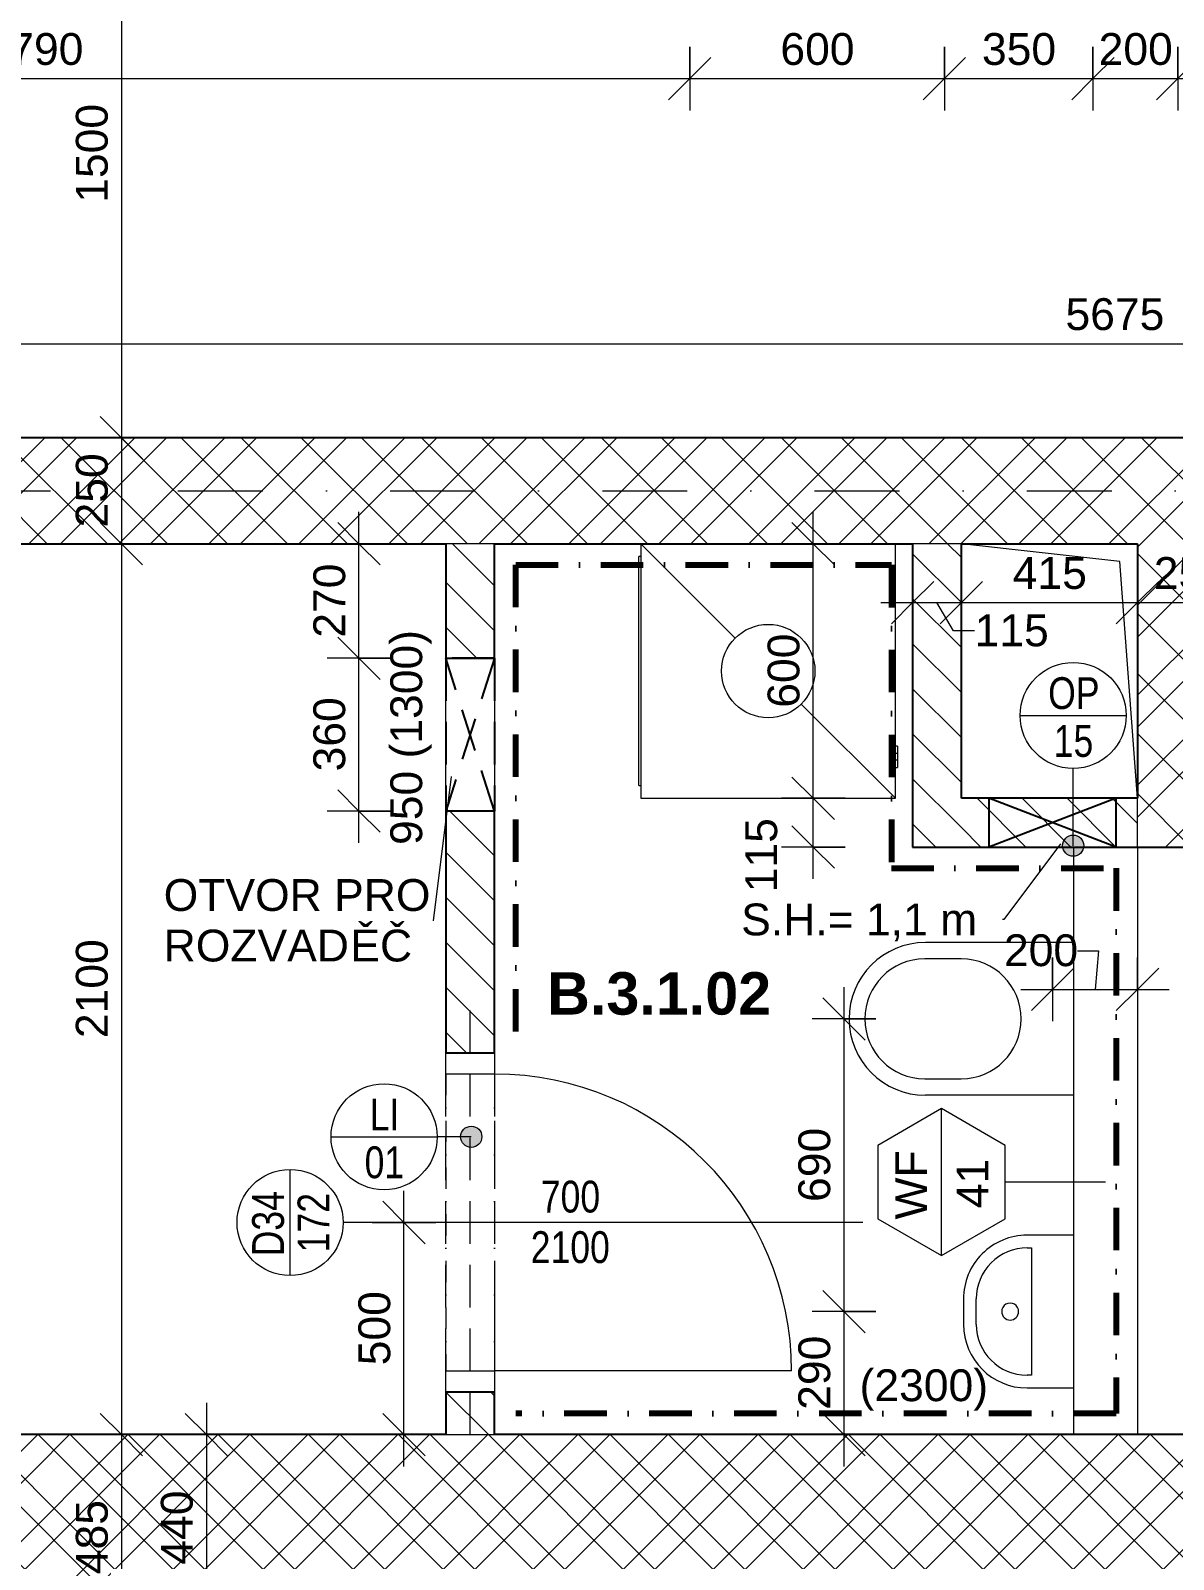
# Model space of a CAD drawing. Header units: millimetres. Extents: x -8380 to 43341, y -2985 to 58543.
# Drawn here: x 4437 to 7130, y 48284 to 51887 of the extents above; entities that cross this region are included whole.
import ezdxf

# ---------------------------------------------------------------- set-up
doc = ezdxf.new("R2010")
doc.units = ezdxf.units.MM
for name, pattern in [('HA_Dash_3mm-S1mm', [150, 100, -50]), ('HA_DashDot_10mm-S3mm', [500, 200, -150, 0, -150]), ('HA_DashDot_2_2mm-S0_6mm', [110, 50, -30, 0, -30]), ('HA_DashDot_4mm-S1mm', [200, 100, -50, 0, -50])]:
    doc.linetypes.add(name, pattern=pattern)
for name, color, linetype, lineweight in [('A-____-____-DIMS', 9, 'Continuous', 5), ('A-____-____-DIMS-50', 9, 'Continuous', 5), ('A-____-____-IDEN', 9, 'Continuous', 9), ('A-AREA-____-IDEN', 9, 'Continuous', 9), ('A-DETL-____-OTLN', 9, 'Continuous', 25), ('A-DETL-GENF-OTLN', 9, 'Continuous', 9), ('A-DOOR-____-IDEN', 9, 'Continuous', 9), ('A-DOOR-____-MCUT', 9, 'HA_DashDot_2_2mm-S0_6mm', 9), ('A-DOOR-____-OTLN', 9, 'Continuous', 9), ('A-DOOR-FRAM-MCUT', 9, 'Continuous', 9), ('A-GENM-____-HDLN', 9, 'HA_Dash_3mm-S1mm', 9), ('A-GENM-____-IDEN', 9, 'Continuous', 9), ('A-GENM-____-MCUT', 9, 'HA_Dash_3mm-S1mm', 25), ('A-GENM-____-OTLN', 9, 'Continuous', 9), ('A-WALL-____-IDEN', 9, 'Continuous', 9), ('A-WALL-____-MCUT', 9, 'Continuous', 25), ('A-WALL-____-PATT', 9, 'Continuous', 25), ('E-ELEC-FIXT-OTLN', 9, 'Continuous', 9), ('G-____-____-TEXT', 9, 'Continuous', 5), ('I-WALL-____-MCUT', 9, 'Continuous', 25), ('I-WALL-____-OTLN', 9, 'Continuous', 9), ('P-SANR-FIXT-OTLN', 9, 'Continuous', 9), ('S-GRID-____-OTLN', 9, 'Continuous', 5)]:
    doc.layers.add(name, color=color, linetype=linetype, lineweight=lineweight)
doc.styles.add('Arial_1', font='arial.ttf', dxfattribs={"height": 75})
doc.styles.add('Arial_2', font='arial.ttf', dxfattribs={"width": 0.8, "height": 75})
doc.styles.add('Arial_B', font='arialbd.ttf', dxfattribs={"height": 100})
doc.dimstyles.new('Inner_Dimensions', dxfattribs={"dimscale": 304.8, "dimtxt": 76.519455, "dimasz": 0.328084, "dimexe": 0.246063, "dimexo": 0.0625, "dimgap": 0.032808, "dimtad": 1, "dimdec": 0, "dimzin": 0, "dimdsep": 46, "dimtxsty": 'Arial_1', "dimblk1": 'OBLIQUE', "dimblk2": 'OBLIQUE', "dimsah": 1, "dimcen": 0.09, "dimdle": 0.246063, "dimazin": 0, "dimtfac": 1, "dimtdec": 4, "dimtix": 1, "dimtmove": 2, "dimatfit": 3, "dimfxl": 0.246063, "dimfxlon": 1, "dimtvp": 1, "dimtolj": 1, "dimtzin": 0, "dimlwd": 9, "dimlwe": 9, "dimarcsym": 2})
doc.dimstyles.new('Inner_Dimensions_1', dxfattribs={"dimscale": 304.8, "dimtxt": 76.519455, "dimasz": 0.328084, "dimexe": 0.246063, "dimexo": 0.0625, "dimgap": 0.032808, "dimtad": 1, "dimdec": 0, "dimzin": 0, "dimdsep": 46, "dimtxsty": 'Arial_1', "dimblk1": 'OBLIQUE', "dimblk2": 'OBLIQUE', "dimsah": 1, "dimcen": 0.09, "dimdle": 0.246063, "dimazin": 0, "dimtfac": 1, "dimtdec": 4, "dimtix": 1, "dimtmove": 0, "dimatfit": 3, "dimfxl": 0.246063, "dimfxlon": 1, "dimtvp": 1, "dimtolj": 1, "dimtzin": 0, "dimlwd": 9, "dimlwe": 9, "dimarcsym": 2})
doc.dimstyles.new('Inner_Dimensions_2', dxfattribs={"dimscale": 304.8, "dimtxt": 76.519455, "dimasz": 0.328084, "dimexe": 0.246063, "dimexo": 0.0625, "dimgap": 0.032808, "dimtad": 1, "dimdec": 0, "dimzin": 0, "dimdsep": 46, "dimtxsty": 'Arial_1', "dimblk1": 'OBLIQUE', "dimblk2": 'OBLIQUE', "dimsah": 1, "dimcen": 0.09, "dimdle": 0.246063, "dimazin": 0, "dimtfac": 1, "dimtdec": 4, "dimtix": 1, "dimtmove": 1, "dimatfit": 3, "dimfxl": 0.246063, "dimfxlon": 1, "dimtvp": 1, "dimtolj": 1, "dimtzin": 0, "dimlwd": 9, "dimlwe": 9, "dimarcsym": 2})
pattern_1 = [(45, (0, 0), (-106.066, 106.066), []), (45, (75, 0), (-106.066, 106.066), []), (315, (0, 0), (70.71068, 70.71068), [])]
pattern_2 = [(135, (0, 0), (-53.03301, -53.03301), [])]

# ---------------------------------------------------------------- blocks, each defined once
blk = doc.blocks.new('HA_DR_Single_Swing_Solid - In_BJ_700x2100-2124340-DPS_3NP - B')
at = {"layer": 'A-DOOR-____-MCUT'}
for p, q in [((-350, 57.5), (350, 57.5)), ((-350, -57.5), (350, -57.5))]:
    blk.add_line(p, q, dxfattribs=at)
at = {"layer": 'A-DOOR-____-OTLN', "lineweight": 5}
blk.add_line((350, 757.5), (350, 57.5), dxfattribs=at)
blk.add_arc((350, 57.5), 700, 90, 180, dxfattribs=at)
at = {"layer": 'A-DOOR-FRAM-MCUT'}
for p, q in [((-400, 57.5), (-350, 57.5)), ((-350, 57.5), (-350, -57.5)), ((350, 57.5), (400, 57.5)), ((350, -57.5), (350, 57.5)), ((-350, -57.5), (-400, -57.5)), ((400, -57.5), (350, -57.5))]:
    blk.add_line(p, q, dxfattribs=at)
blk = doc.blocks.new('ABMV_Toilet_WallHung - Default-1991236-DPS_3NP - B')
at = {"layer": 'P-SANR-FIXT-OTLN'}
for p, q in [((-55, 75), (-55, 424.6)), ((-16.3, 426.2), (-16.3, 340.3)), ((266.3, 340.3), (266.3, 426.2)), ((305, 75), (305, 424.6))]:
    blk.add_line(p, q, dxfattribs=at)
for centre, radius, start, end in [((125, 424.6), 180, 0, 180), ((125, 426.2), 141.3, 360, 180), ((125, 340.3), 141.3, 180, 360)]:
    blk.add_arc(centre, radius, start, end, dxfattribs=at)
blk = doc.blocks.new('ABMV_WashBasin_Generic - 360x260-1648715-DPS_3NP - B')
at = {"layer": 'P-SANR-FIXT-OTLN'}
for p, q in [((155, 335), (95, 335)), ((95, 305), (155, 305)), ((-55, 185), (-55, 75)), ((-25, 175), (-25, 185)), ((275, 185), (275, 175)), ((305, 75), (305, 185)), ((275, 175), (-25, 175))]:
    blk.add_line(p, q, dxfattribs=at)
for centre, radius, start, end in [((95, 185), 150, 90, 180), ((155, 185), 150, 360, 90), ((95, 185), 120, 90, 180), ((155, 185), 120, 360, 90), ((125, 225), 20, 90, 270), ((125, 225), 20, 270, 90)]:
    blk.add_arc(centre, radius, start, end, dxfattribs=at)
blk = doc.blocks.new('R_bathroom_washing_machine - 600x600x900-1448762-DPS_3NP - B')
at = {"layer": 'E-ELEC-FIXT-OTLN'}
for p, q in [((677.5, 596.6), (77.5, 596.6)), ((455.3, 374.4), (677.5, 596.6)), ((554.7, 601.6), (554.7, 596.6)), ((554.7, 601.6), (572.4, 601.6)), ((572.2, 601.6), (572.2, 596.6)), ((572.4, 601.6), (579.7, 601.6)), ((579.7, 601.6), (586.9, 601.6)), ((586.9, 601.6), (604.7, 601.6)), ((587.2, 596.6), (587.2, 601.6)), ((604.7, 596.6), (604.7, 601.6)), ((677.5, -3.4), (677.5, 596.6)), ((77.5, -3.4), (299.7, 218.9)), ((77.5, -3.4), (677.5, -3.4)), ((107.5, -3.4), (107.5, -8.4)), ((647.5, -8.4), (107.5, -8.4)), ((647.5, -8.4), (647.5, -3.4))]:
    blk.add_line(p, q, dxfattribs=at)
blk.add_circle((377.5, 296.6), 110, dxfattribs=at)
blk = doc.blocks.new('HA_GM_Shaft_Rectangle - Default-2138725-DPS_3NP - B')
at = {"layer": 'A-DETL-GENF-OTLN'}
for p, q in [((0, 600), (41.5, 41.5)), ((41.5, 41.5), (415, 0))]:
    blk.add_line(p, q, dxfattribs=at)
at = {"layer": 'A-GENM-____-OTLN'}
for p, q in [((0, 600), (0, 0)), ((415, 600), (0, 600)), ((415, 0), (415, 600)), ((0, 0), (415, 0))]:
    blk.add_line(p, q, dxfattribs=at)
blk = doc.blocks.new('HA_GM_Tiling_LineBased - Generic Tiles-2050761-DPS_3NP - B')
at = {"layer": 'A-GENM-____-OTLN', "linetype": 'HA_DashDot_4mm-S1mm', "lineweight": 80}
blk.add_line((50, -50), (1150, -50), dxfattribs=at)
blk = doc.blocks.new('HA_GM_Tiling_LineBased - Generic Tiles-2050762-DPS_3NP - B')
at = {"layer": 'A-GENM-____-OTLN', "linetype": 'HA_DashDot_4mm-S1mm', "lineweight": 80}
blk.add_line((50, -50), (935, -50), dxfattribs=at)
blk = doc.blocks.new('HA_GM_Tiling_LineBased - Generic Tiles-2050439-DPS_3NP - B')
at = {"layer": 'A-GENM-____-OTLN', "linetype": 'HA_DashDot_4mm-S1mm', "lineweight": 80}
blk.add_line((50, -50), (765, -50), dxfattribs=at)
blk = doc.blocks.new('HA_GM_Tiling_LineBased - Generic Tiles-2050763-DPS_3NP - B')
at = {"layer": 'A-GENM-____-OTLN', "linetype": 'HA_DashDot_4mm-S1mm', "lineweight": 80}
blk.add_line((-50, -50), (480, -50), dxfattribs=at)
blk = doc.blocks.new('HA_GM_Tiling_LineBased - Generic Tiles-2050764-DPS_3NP - B')
at = {"layer": 'A-GENM-____-OTLN', "linetype": 'HA_DashDot_4mm-S1mm', "lineweight": 80}
blk.add_line((50, -50), (1335, -50), dxfattribs=at)
blk = doc.blocks.new('HA_GM_Tiling_LineBased - Generic Tiles-2050765-DPS_3NP - B')
at = {"layer": 'A-GENM-____-OTLN', "linetype": 'HA_DashDot_4mm-S1mm', "lineweight": 80}
blk.add_line((50, -50), (1465, -50), dxfattribs=at)
blk = doc.blocks.new('TB_Porotherm KP11_5_1000mm - TB_Porotherm KP11_5_1000mm-1908785-DPS_3NP - B')
at = {"layer": 'A-GENM-____-HDLN'}
for p, q in [((-500, 57.5), (500, 57.5)), ((-500, 0), (500, 0)), ((500, -57.5), (-500, -57.5))]:
    blk.add_line(p, q, dxfattribs=at)
blk = doc.blocks.new('HA_GM_Opening_Rectangle_WallBased - Default-2022477-DPS_3NP - B')
at = {"layer": 'A-GENM-____-MCUT'}
for p, q in [((305, 57.5), (-55, -57.5)), ((-55, 57.5), (305, -57.5)), ((-55, 57.5), (-55, -57.5)), ((-55, 57.5), (305, 57.5)), ((305, 57.5), (305, -57.5)), ((-55, -57.5), (305, -57.5))]:
    blk.add_line(p, q, dxfattribs=at)
blk = doc.blocks.new('DIMBLOCK27-DPS_3NP - B')
at = {"layer": 'A-____-____-DIMS-50', "lineweight": 9}
for p, q in [((3200.7, 51849.1), (3200.7, 51699.1)), ((3200.7, 51774.1), (3200.7, 51849.1)), ((3200.7, 51774.1), (3250.7, 51824.1)), ((5990.7, 51849.1), (5990.7, 51699.1)), ((5990.7, 51774.1), (5990.7, 51849.1)), ((5990.7, 51774.1), (6040.7, 51824.1)), ((3200.7, 51774.1), (3150.7, 51724.1)), ((3200.7, 51774.1), (5990.7, 51774.1)), ((5990.7, 51774.1), (5940.7, 51724.1))]:
    blk.add_line(p, q, dxfattribs=at)
at = {"layer": 'A-____-____-DIMS-50', "color": 0, "lineweight": 9, "insert": (4328.8, 51881.5), "char_height": 75, "width": 276.883, "attachment_point": 1, "line_spacing_factor": 0.941778, "style": 'Arial_1'}
blk.add_mtext('2790', dxfattribs=at)
blk = doc.blocks.new('_Oblique')
at = {"color": 0, "linetype": 'ByBlock', "lineweight": -2}
blk.add_line((-0.5, -0.5), (0.5, 0.5), dxfattribs=at)
blk = doc.blocks.new('DIMBLOCK28-DPS_3NP - B')
at = {"layer": 'A-____-____-DIMS-50', "lineweight": 9}
for p, q in [((5990.7, 51849.1), (5990.7, 51699.1)), ((5990.7, 51774.1), (5990.7, 51849.1)), ((5990.7, 51774.1), (6040.7, 51824.1)), ((6590.7, 51849.1), (6590.7, 51699.1)), ((6590.7, 51774.1), (6590.7, 51849.1)), ((6590.7, 51774.1), (6640.7, 51824.1)), ((5990.7, 51774.1), (5940.7, 51724.1)), ((5990.7, 51774.1), (6590.7, 51774.1)), ((6590.7, 51774.1), (6540.7, 51724.1))]:
    blk.add_line(p, q, dxfattribs=at)
at = {"layer": 'A-____-____-DIMS-50', "color": 0, "lineweight": 9, "insert": (6204.2, 51881.5), "char_height": 75, "width": 207.662, "attachment_point": 1, "line_spacing_factor": 0.941778, "style": 'Arial_1'}
blk.add_mtext('600', dxfattribs=at)
blk = doc.blocks.new('DIMBLOCK29-DPS_3NP - B')
at = {"layer": 'A-____-____-DIMS-50', "lineweight": 9}
for p, q in [((6590.7, 51849.1), (6590.7, 51699.1)), ((6590.7, 51774.1), (6590.7, 51849.1)), ((6590.7, 51774.1), (6640.7, 51824.1)), ((6940.7, 51849.1), (6940.7, 51699.1)), ((6940.7, 51774.1), (6940.7, 51849.1)), ((6940.7, 51774.1), (6990.7, 51824.1)), ((6590.7, 51774.1), (6540.7, 51724.1)), ((6590.7, 51774.1), (6940.7, 51774.1)), ((6940.7, 51774.1), (6890.7, 51724.1))]:
    blk.add_line(p, q, dxfattribs=at)
at = {"layer": 'A-____-____-DIMS-50', "color": 0, "lineweight": 9, "insert": (6679.2, 51881.5), "char_height": 75, "width": 207.662, "attachment_point": 1, "line_spacing_factor": 0.941778, "style": 'Arial_1'}
blk.add_mtext('350', dxfattribs=at)
blk = doc.blocks.new('DIMBLOCK30-DPS_3NP - B')
at = {"layer": 'A-____-____-DIMS-50', "lineweight": 9}
for p, q in [((6940.7, 51849.1), (6940.7, 51699.1)), ((6940.7, 51774.1), (6940.7, 51849.1)), ((6940.7, 51774.1), (6990.7, 51824.1)), ((7140.7, 51849.1), (7140.7, 51699.1)), ((7140.7, 51774.1), (7140.7, 51849.1)), ((7140.7, 51774.1), (7190.7, 51824.1)), ((6940.7, 51774.1), (6890.7, 51724.1)), ((6940.7, 51774.1), (7140.7, 51774.1)), ((7140.7, 51774.1), (7090.7, 51724.1))]:
    blk.add_line(p, q, dxfattribs=at)
at = {"layer": 'A-____-____-DIMS-50', "color": 0, "lineweight": 9, "insert": (6954.2, 51881.5), "char_height": 75, "width": 207.662, "attachment_point": 1, "line_spacing_factor": 0.941778, "style": 'Arial_1'}
blk.add_mtext('200', dxfattribs=at)
blk = doc.blocks.new('DIMBLOCK31-DPS_3NP - B')
at = {"layer": 'A-____-____-DIMS-50', "lineweight": 9}
for p, q in [((7140.7, 51849.1), (7140.7, 51699.1)), ((7140.7, 51774.1), (7140.7, 51849.1)), ((7140.7, 51774.1), (7190.7, 51824.1)), ((8940.7, 51849.1), (8940.7, 51699.1)), ((8940.7, 51774.1), (8940.7, 51849.1)), ((8940.7, 51774.1), (8990.7, 51824.1)), ((7140.7, 51774.1), (7090.7, 51724.1)), ((7140.7, 51774.1), (8940.7, 51774.1)), ((8940.7, 51774.1), (8890.7, 51724.1))]:
    blk.add_line(p, q, dxfattribs=at)
at = {"layer": 'A-____-____-DIMS-50', "color": 0, "lineweight": 9, "insert": (7925.3, 51881.5), "char_height": 75, "width": 276.883, "attachment_point": 1, "line_spacing_factor": 0.941778, "style": 'Arial_1'}
blk.add_mtext('1800', dxfattribs=at)
blk = doc.blocks.new('HA_TAG_Door_TypeMark_wDimensions - Scale50_Left with Bouble-921048-DPS_3NP - B')
at = {"layer": 'A-DOOR-____-IDEN'}
for p, q in [((-2.5, 22), (2.5, 22)), ((0, -5), (0, 19.5))]:
    blk.add_line(p, q, dxfattribs=at)
blk.add_circle((0, 22), 2.5, dxfattribs=at)
blk = doc.blocks.new('HA_TAG_WA_Partitions - Group _ Type Mark-556634-DPS_3NP - B')
at = {"layer": 'A-WALL-____-IDEN'}
for p, q in [((-1.732, 3), (-3.464, 0)), ((1.732, 3), (-1.732, 3)), ((3.464, 0), (1.732, 3)), ((-3.464, 0), (3.464, 0)), ((-3.464, 0), (-1.732, -3)), ((1.732, -3), (3.464, 0)), ((-1.732, -3), (1.732, -3))]:
    blk.add_line(p, q, dxfattribs=at)
blk = doc.blocks.new('DIMBLOCK91-DPS_3NP - B')
at = {"layer": 'A-____-____-DIMS-50', "lineweight": 9}
for p, q in [((6515.7, 50613.9), (6515.7, 50463.9)), ((6515.7, 50538.9), (6515.7, 50613.9)), ((6630.7, 50613.9), (6630.7, 50463.9)), ((6630.7, 50538.9), (6630.7, 50613.9)), ((6515.7, 50538.9), (6565.7, 50588.9)), ((6630.7, 50538.9), (6680.7, 50588.9)), ((6440.7, 50538.9), (6630.7, 50538.9)), ((6515.7, 50538.9), (6465.7, 50488.9)), ((6611.9, 50472.6), (6573.2, 50538.9)), ((6630.7, 50538.9), (6580.7, 50488.9)), ((6661.9, 50472.6), (6611.9, 50472.6))]:
    blk.add_line(p, q, dxfattribs=at)
at = {"layer": 'A-____-____-DIMS-50', "color": 0, "lineweight": 9, "insert": (6661.9, 50511.1), "char_height": 75, "width": 207.662, "attachment_point": 1, "line_spacing_factor": 0.941778, "style": 'Arial_1'}
blk.add_mtext('115', dxfattribs=at)
blk = doc.blocks.new('DIMBLOCK92-DPS_3NP - B')
at = {"layer": 'A-____-____-DIMS-50', "lineweight": 9}
for p, q in [((6630.7, 50613.9), (6630.7, 50463.9)), ((6630.7, 50538.9), (6630.7, 50613.9)), ((7045.7, 50613.9), (7045.7, 50463.9)), ((7045.7, 50538.9), (7045.7, 50613.9)), ((6630.7, 50538.9), (6680.7, 50588.9)), ((7045.7, 50538.9), (7095.7, 50588.9)), ((6630.7, 50538.9), (6580.7, 50488.9)), ((6630.7, 50538.9), (7045.7, 50538.9)), ((7045.7, 50538.9), (6995.7, 50488.9))]:
    blk.add_line(p, q, dxfattribs=at)
at = {"layer": 'A-____-____-DIMS-50', "color": 0, "lineweight": 9, "insert": (6751.7, 50646.3), "char_height": 75, "width": 207.662, "attachment_point": 1, "line_spacing_factor": 0.941778, "style": 'Arial_1'}
blk.add_mtext('415', dxfattribs=at)
blk = doc.blocks.new('DIMBLOCK93-DPS_3NP - B')
at = {"layer": 'A-____-____-DIMS-50', "lineweight": 9}
for p, q in [((7045.7, 50613.9), (7045.7, 50463.9)), ((7045.7, 50538.9), (7045.7, 50613.9)), ((7295.7, 50613.9), (7295.7, 50463.9)), ((7295.7, 50538.9), (7295.7, 50613.9)), ((7045.7, 50538.9), (7095.7, 50588.9)), ((7295.7, 50538.9), (7345.7, 50588.9)), ((7045.7, 50538.9), (6995.7, 50488.9)), ((7045.7, 50538.9), (7295.7, 50538.9)), ((7295.7, 50538.9), (7245.7, 50488.9))]:
    blk.add_line(p, q, dxfattribs=at)
at = {"layer": 'A-____-____-DIMS-50', "color": 0, "lineweight": 9, "insert": (7084.2, 50646.3), "char_height": 75, "width": 207.662, "attachment_point": 1, "line_spacing_factor": 0.941778, "style": 'Arial_1'}
blk.add_mtext('250', dxfattribs=at)
blk = doc.blocks.new('DIMBLOCK98-DPS_3NP - B')
at = {"layer": 'A-____-____-DIMS-50', "lineweight": 9}
for p, q in [((6281.5, 50077.7), (6231.5, 50127.7)), ((6356.5, 50077.7), (6206.5, 50077.7)), ((6281.5, 49887.7), (6281.5, 50077.7)), ((6281.5, 50077.7), (6331.5, 50027.7)), ((6281.5, 50077.7), (6356.5, 50077.7)), ((6281.5, 49962.7), (6231.5, 50012.7)), ((6356.5, 49962.7), (6206.5, 49962.7)), ((6281.5, 49962.7), (6331.5, 49912.7)), ((6281.5, 49962.7), (6356.5, 49962.7))]:
    blk.add_line(p, q, dxfattribs=at)
at = {"layer": 'A-____-____-DIMS-50', "color": 0, "lineweight": 9, "insert": (6121.6, 49856.1), "char_height": 75, "width": 207.662, "attachment_point": 1, "rotation": 90, "line_spacing_factor": 0.941778, "style": 'Arial_1'}
blk.add_mtext('115', dxfattribs=at)
blk = doc.blocks.new('DIMBLOCK99-DPS_3NP - B')
at = {"layer": 'A-____-____-DIMS-50', "lineweight": 9}
for p, q in [((6281.5, 50077.7), (6281.5, 50752.7)), ((6281.5, 50677.7), (6231.5, 50727.7)), ((6206.5, 50677.7), (6356.5, 50677.7)), ((6281.5, 50677.7), (6206.5, 50677.7)), ((6281.5, 50677.7), (6331.5, 50627.7)), ((6281.5, 50077.7), (6231.5, 50127.7)), ((6356.5, 50077.7), (6206.5, 50077.7)), ((6281.5, 50077.7), (6331.5, 50027.7)), ((6281.5, 50077.7), (6356.5, 50077.7))]:
    blk.add_line(p, q, dxfattribs=at)
at = {"layer": 'A-____-____-DIMS-50', "color": 0, "lineweight": 9, "insert": (6174.1, 50291.2), "char_height": 75, "width": 207.662, "attachment_point": 1, "rotation": 90, "line_spacing_factor": 0.941778, "style": 'Arial_1'}
blk.add_mtext('600', dxfattribs=at)
blk = doc.blocks.new('DIMBLOCK116-DPS_3NP - B')
at = {"layer": 'A-____-____-DIMS-50', "lineweight": 9}
for p, q in [((4651.4, 52427.7), (4601.4, 52477.7)), ((4726.4, 52427.7), (4576.4, 52427.7)), ((4651.4, 52427.7), (4651.4, 50927.7)), ((4651.4, 52427.7), (4701.4, 52377.7)), ((4651.4, 52427.7), (4726.4, 52427.7)), ((4651.4, 50927.7), (4601.4, 50977.7)), ((4726.4, 50927.7), (4576.4, 50927.7)), ((4651.4, 50927.7), (4701.4, 50877.7)), ((4651.4, 50927.7), (4726.4, 50927.7))]:
    blk.add_line(p, q, dxfattribs=at)
at = {"layer": 'A-____-____-DIMS-50', "color": 0, "lineweight": 9, "insert": (4544, 51481.5), "char_height": 75, "width": 276.883, "attachment_point": 1, "rotation": 90, "line_spacing_factor": 0.941778, "style": 'Arial_1'}
blk.add_mtext('1500', dxfattribs=at)
blk = doc.blocks.new('DIMBLOCK117-DPS_3NP - B')
at = {"layer": 'A-____-____-DIMS-50', "lineweight": 9}
for p, q in [((4651.4, 50927.7), (4601.4, 50977.7)), ((4726.4, 50927.7), (4576.4, 50927.7)), ((4651.4, 50927.7), (4651.4, 50677.7)), ((4651.4, 50927.7), (4701.4, 50877.7)), ((4651.4, 50927.7), (4726.4, 50927.7)), ((4651.4, 50677.7), (4601.4, 50727.7)), ((4726.4, 50677.7), (4576.4, 50677.7)), ((4651.4, 50677.7), (4701.4, 50627.7)), ((4651.4, 50677.7), (4726.4, 50677.7))]:
    blk.add_line(p, q, dxfattribs=at)
at = {"layer": 'A-____-____-DIMS-50', "color": 0, "lineweight": 9, "insert": (4544, 50716.2), "char_height": 75, "width": 207.662, "attachment_point": 1, "rotation": 90, "line_spacing_factor": 0.941778, "style": 'Arial_1'}
blk.add_mtext('250', dxfattribs=at)
blk = doc.blocks.new('DIMBLOCK118-DPS_3NP - B')
at = {"layer": 'A-____-____-DIMS-50', "lineweight": 9}
for p, q in [((4651.4, 50677.7), (4601.4, 50727.7)), ((4726.4, 50677.7), (4576.4, 50677.7)), ((4651.4, 50677.7), (4651.4, 48577.7)), ((4651.4, 50677.7), (4701.4, 50627.7)), ((4651.4, 50677.7), (4726.4, 50677.7)), ((4651.4, 48577.7), (4601.4, 48627.7)), ((4726.4, 48577.7), (4576.4, 48577.7)), ((4651.4, 48577.7), (4701.4, 48527.7)), ((4651.4, 48577.7), (4726.4, 48577.7))]:
    blk.add_line(p, q, dxfattribs=at)
at = {"layer": 'A-____-____-DIMS-50', "color": 0, "lineweight": 9, "insert": (4544, 49512.4), "char_height": 75, "width": 276.883, "attachment_point": 1, "rotation": 90, "line_spacing_factor": 0.941778, "style": 'Arial_1'}
blk.add_mtext('2100', dxfattribs=at)
blk = doc.blocks.new('DIMBLOCK119-DPS_3NP - B')
at = {"layer": 'A-____-____-DIMS-50', "lineweight": 9}
for p, q in [((4651.4, 48577.7), (4601.4, 48627.7)), ((4726.4, 48577.7), (4576.4, 48577.7)), ((4651.4, 48577.7), (4651.4, 48017.7)), ((4651.4, 48577.7), (4701.4, 48527.7)), ((4651.4, 48577.7), (4726.4, 48577.7)), ((4651.4, 48092.7), (4601.4, 48142.7)), ((4726.4, 48092.7), (4576.4, 48092.7)), ((4651.4, 48092.7), (4701.4, 48042.7)), ((4651.4, 48092.7), (4726.4, 48092.7))]:
    blk.add_line(p, q, dxfattribs=at)
at = {"layer": 'A-____-____-DIMS-50', "color": 0, "lineweight": 9, "insert": (4544, 48248.7), "char_height": 75, "width": 207.662, "attachment_point": 1, "rotation": 90, "line_spacing_factor": 0.941778, "style": 'Arial_1'}
blk.add_mtext('485', dxfattribs=at)
blk = doc.blocks.new('DIMBLOCK120-DPS_3NP - B')
at = {"layer": 'A-____-____-DIMS-50', "lineweight": 9}
for p, q in [((5317.2, 49077.7), (5267.2, 49127.7)), ((5317.2, 48502.7), (5317.2, 49152.7)), ((5242.2, 49077.7), (5392.2, 49077.7)), ((5317.2, 49077.7), (5242.2, 49077.7)), ((5317.2, 49077.7), (5367.2, 49027.7)), ((5317.2, 48577.7), (5267.2, 48627.7)), ((5242.2, 48577.7), (5392.2, 48577.7)), ((5317.2, 48577.7), (5242.2, 48577.7)), ((5317.2, 48577.7), (5367.2, 48527.7))]:
    blk.add_line(p, q, dxfattribs=at)
at = {"layer": 'A-____-____-DIMS-50', "color": 0, "lineweight": 9, "insert": (5209.8, 48741.2), "char_height": 75, "width": 207.662, "attachment_point": 1, "rotation": 90, "line_spacing_factor": 0.941778, "style": 'Arial_1'}
blk.add_mtext('500', dxfattribs=at)
blk = doc.blocks.new('DIMBLOCK123-DPS_3NP - B')
at = {"layer": 'A-____-____-DIMS-50', "lineweight": 9}
for p, q in [((4300.7, 51224.1), (4300.7, 51074.1)), ((4300.7, 51149.1), (4300.7, 51224.1)), ((9975.7, 51224.1), (9975.7, 51074.1)), ((9975.7, 51149.1), (9975.7, 51224.1)), ((4300.7, 51149.1), (4350.7, 51199.1)), ((9975.7, 51149.1), (10025.7, 51199.1)), ((4300.7, 51149.1), (4250.7, 51099.1)), ((4300.7, 51149.1), (9975.7, 51149.1)), ((9975.7, 51149.1), (9925.7, 51099.1))]:
    blk.add_line(p, q, dxfattribs=at)
at = {"layer": 'A-____-____-DIMS-50', "color": 0, "lineweight": 9, "insert": (6876, 51256.5), "char_height": 75, "width": 276.883, "attachment_point": 1, "line_spacing_factor": 0.941778, "style": 'Arial_1'}
blk.add_mtext('5675', dxfattribs=at)
blk = doc.blocks.new('HA_TAG_GM_Products - Generic-588599-DPS_3NP - B')
at = {"layer": 'A-GENM-____-IDEN'}
blk.add_line((-2.5, 0), (2.5, 0), dxfattribs=at)
blk.add_circle((0, 0), 2.5, dxfattribs=at)
blk = doc.blocks.new('DIMBLOCK187-DPS_3NP - B')
at = {"layer": 'A-____-____-DIMS-50', "lineweight": 9}
for p, q in [((5211.1, 50407.7), (5161.1, 50457.7)), ((5286.1, 50407.7), (5136.1, 50407.7)), ((5211.1, 49972.7), (5211.1, 50407.7)), ((5211.1, 50407.7), (5261.1, 50357.7)), ((5211.1, 50407.7), (5286.1, 50407.7)), ((5211.1, 50047.7), (5161.1, 50097.7)), ((5286.1, 50047.7), (5136.1, 50047.7)), ((5211.1, 50047.7), (5261.1, 49997.7)), ((5211.1, 50047.7), (5286.1, 50047.7))]:
    blk.add_line(p, q, dxfattribs=at)
at = {"layer": 'A-____-____-DIMS-50', "color": 0, "lineweight": 9, "insert": (5103.7, 50141.1), "char_height": 75, "width": 207.662, "attachment_point": 1, "rotation": 90, "line_spacing_factor": 0.941778, "style": 'Arial_1'}
blk.add_mtext('360', dxfattribs=at)
blk = doc.blocks.new('DIMBLOCK188-DPS_3NP - B')
at = {"layer": 'A-____-____-DIMS-50', "lineweight": 9}
for p, q in [((5211.1, 50407.7), (5211.1, 50752.7)), ((5211.1, 50677.7), (5161.1, 50727.7)), ((5136.1, 50677.7), (5286.1, 50677.7)), ((5211.1, 50677.7), (5136.1, 50677.7)), ((5211.1, 50677.7), (5261.1, 50627.7)), ((5211.1, 50407.7), (5161.1, 50457.7)), ((5286.1, 50407.7), (5136.1, 50407.7)), ((5211.1, 50407.7), (5261.1, 50357.7)), ((5211.1, 50407.7), (5286.1, 50407.7))]:
    blk.add_line(p, q, dxfattribs=at)
at = {"layer": 'A-____-____-DIMS-50', "color": 0, "lineweight": 9, "insert": (5103.7, 50456.2), "char_height": 75, "width": 207.662, "attachment_point": 1, "rotation": 90, "line_spacing_factor": 0.941778, "style": 'Arial_1'}
blk.add_mtext('270', dxfattribs=at)
blk = doc.blocks.new('DIMBLOCK217-DPS_3NP - B')
at = {"layer": 'A-____-____-DIMS-50', "lineweight": 9}
for p, q in [((6354, 49632.7), (6354, 48867.7)), ((6354, 49557.7), (6304, 49607.7)), ((6429, 49557.7), (6279, 49557.7)), ((6354, 49557.7), (6404, 49507.7)), ((6354, 49557.7), (6429, 49557.7)), ((6354, 48867.7), (6304, 48917.7)), ((6429, 48867.7), (6279, 48867.7)), ((6354, 48867.7), (6404, 48817.7)), ((6354, 48867.7), (6429, 48867.7))]:
    blk.add_line(p, q, dxfattribs=at)
at = {"layer": 'A-____-____-DIMS-50', "color": 0, "lineweight": 9, "insert": (6246.6, 49126.2), "char_height": 75, "width": 207.662, "attachment_point": 1, "rotation": 90, "line_spacing_factor": 0.941778, "style": 'Arial_1'}
blk.add_mtext('690', dxfattribs=at)
blk = doc.blocks.new('DIMBLOCK218-DPS_3NP - B')
at = {"layer": 'A-____-____-DIMS-50', "lineweight": 9}
for p, q in [((6354, 48867.7), (6304, 48917.7)), ((6429, 48867.7), (6279, 48867.7)), ((6354, 48867.7), (6354, 48502.7)), ((6354, 48867.7), (6404, 48817.7)), ((6354, 48867.7), (6429, 48867.7)), ((6354, 48577.7), (6304, 48627.7)), ((6429, 48577.7), (6279, 48577.7)), ((6354, 48577.7), (6404, 48527.7)), ((6354, 48577.7), (6429, 48577.7))]:
    blk.add_line(p, q, dxfattribs=at)
at = {"layer": 'A-____-____-DIMS-50', "color": 0, "lineweight": 9, "insert": (6246.6, 48636.2), "char_height": 75, "width": 207.662, "attachment_point": 1, "rotation": 90, "line_spacing_factor": 0.941778, "style": 'Arial_1'}
blk.add_mtext('290', dxfattribs=at)
blk = doc.blocks.new('DIMBLOCK232-DPS_3NP - B')
at = {"layer": 'A-____-____-DIMS-50', "lineweight": 9}
for p, q in [((6845.7, 49702.3), (6845.7, 49552.3)), ((6845.7, 49627.3), (6845.7, 49702.3)), ((6904.2, 49718.5), (6954.2, 49718.5)), ((6954.2, 49718.5), (6945.7, 49627.3)), ((7045.7, 49702.3), (7045.7, 49552.3)), ((7045.7, 49627.3), (7045.7, 49702.3)), ((6845.7, 49627.3), (6895.7, 49677.3)), ((7045.7, 49627.3), (7095.7, 49677.3)), ((6770.7, 49627.3), (7120.7, 49627.3)), ((6845.7, 49627.3), (6795.7, 49577.3)), ((7045.7, 49627.3), (6995.7, 49577.3))]:
    blk.add_line(p, q, dxfattribs=at)
at = {"layer": 'A-____-____-DIMS-50', "color": 0, "lineweight": 9, "insert": (6731.1, 49757), "char_height": 75, "width": 207.662, "attachment_point": 1, "line_spacing_factor": 0.941778, "style": 'Arial_1'}
blk.add_mtext('200', dxfattribs=at)
blk = doc.blocks.new('DIMBLOCK239-DPS_3NP - B')
at = {"layer": 'A-____-____-DIMS-50', "lineweight": 9}
for p, q in [((4851.7, 48652.7), (4851.7, 48137.7)), ((4851.7, 48577.7), (4801.7, 48627.7)), ((4926.7, 48577.7), (4776.7, 48577.7)), ((4851.7, 48577.7), (4901.7, 48527.7)), ((4851.7, 48577.7), (4926.7, 48577.7)), ((4851.7, 48137.7), (4801.7, 48187.7)), ((4926.7, 48137.7), (4776.7, 48137.7)), ((4851.7, 48137.7), (4901.7, 48087.7)), ((4851.7, 48137.7), (4926.7, 48137.7))]:
    blk.add_line(p, q, dxfattribs=at)
at = {"layer": 'A-____-____-DIMS-50', "color": 0, "lineweight": 9, "insert": (4744.3, 48271.2), "char_height": 75, "width": 207.662, "attachment_point": 1, "rotation": 90, "line_spacing_factor": 0.941778, "style": 'Arial_1'}
blk.add_mtext('440', dxfattribs=at)

msp = doc.modelspace()

# ---------------------------------------------------------------- hatches: boundary and pattern name
at = {"layer": 'A-GENM-____-IDEN'}
h = msp.add_hatch(color=256, dxfattribs=at)
edge = h.paths.add_edge_path()
edge.add_arc((6894.2, 49966), 25, 0, 360)
h = msp.add_hatch(color=256, dxfattribs=at)
edge = h.paths.add_edge_path()
edge.add_arc((5475.8, 49279.8), 25, 0, 360)
at = {"layer": 'A-WALL-____-PATT', "lineweight": 5}
h = msp.add_hatch(dxfattribs=at)
h.set_pattern_fill('FP_5', color=256, style=0, pattern_type=2)
h.set_pattern_definition(pattern_1)
h.paths.add_polyline_path([(14740.7, 50677.7), (15565.7, 50677.7), (15565.7, 50927.7), (10975.7, 50927.7), (10975.7, 50677.7), (14295.7, 50677.7)])
h.paths.add_polyline_path([(9975.7, 50677.7), (9975.7, 50927.7), (4300.7, 50927.7), (4300.7, 50677.7), (8925.7, 50677.7)])
h.paths.add_polyline_path([(2275.7, 50677.7), (3300.7, 50677.7), (3300.7, 50927.7), (-804.3, 50927.7), (-804.3, 50677.7), (2160.7, 50677.7)])
h = msp.add_hatch(dxfattribs=at)
h.set_pattern_fill('FP_6', color=256, style=0, pattern_type=2)
h.set_pattern_definition(pattern_2)
h.paths.add_polyline_path([(5530.7, 48577.7), (5530.7, 48677.7), (5415.7, 48677.7), (5415.7, 48577.7)])
h.paths.add_polyline_path([(5415.7, 49477.7), (5530.7, 49477.7), (5530.7, 50047.7), (5415.7, 50047.7)])
h.paths.add_polyline_path([(5530.7, 50407.7), (5530.7, 50677.7), (5415.7, 50677.7), (5415.7, 50407.7)])
h = msp.add_hatch(dxfattribs=at)
h.set_pattern_fill('FP_6', color=256, style=0, pattern_type=2)
h.set_pattern_definition(pattern_2)
h.paths.add_polyline_path([(6515.7, 49962.7), (6630.7, 49962.7), (6630.7, 50677.7), (6515.7, 50677.7), (6515.7, 50138.4)])
h = msp.add_hatch(dxfattribs=at)
h.set_pattern_fill('FP_5', color=256, style=0, pattern_type=2)
h.set_pattern_definition(pattern_1)
h.paths.add_polyline_path([(7295.7, 49962.7), (7295.7, 50677.7), (7045.7, 50677.7), (7045.7, 49962.7), (7228.9, 49962.7)])
h = msp.add_hatch(dxfattribs=at)
h.set_pattern_fill('FP_6', color=256, style=0, pattern_type=2)
h.set_pattern_definition(pattern_2)
h.paths.add_polyline_path([(6630.7, 49962.7), (7045.7, 49962.7), (7045.7, 50077.7), (6630.7, 50077.7)])
h = msp.add_hatch(dxfattribs=at)
h.set_pattern_fill('FP_2', color=256, style=0, pattern_type=2)
h.set_pattern_definition([(45, (0, 0), (-106.066, 106.066), []), (45, (75, 0), (-106.066, 106.066), []), (315, (0, 0), (106.066, 106.066), []), (315, (75, 0), (106.066, 106.066), [])])
h.paths.add_polyline_path([(12960.7, 48137.7), (13005.7, 48137.7), (13005.7, 48577.7), (12410.7, 48577.7), (12410.7, 48137.7), (12895.2, 48137.7)])
h.paths.add_polyline_path([(10011.2, 48137.7), (10011.2, 48577.7), (4360.7, 48577.7), (4360.7, 48137.7), (8362.2, 48137.7)])
h.paths.add_polyline_path([(895.7, 48137.7), (1960.7, 48137.7), (1960.7, 48577.7), (895.7, 48577.7)])

# ---------------------------------------------------------------- linework, layer by layer
at = {"layer": 'A-____-____-IDEN'}
msp.add_line((5428.6, 50129.1), (5386, 49789.1), dxfattribs=at)
at = {"layer": 'A-DETL-____-OTLN'}
for p, q in [((6995.7, 50077.7), (6695.7, 50077.7)), ((6695.7, 50077.7), (6695.7, 49962.7)), ((6995.7, 50077.7), (6695.7, 49962.7)), ((6995.7, 49962.7), (6695.7, 50077.7)), ((6995.7, 49962.7), (6995.7, 50077.7)), ((6695.7, 49962.7), (6995.7, 49962.7))]:
    msp.add_line(p, q, dxfattribs=at)
at = {"layer": 'A-GENM-____-IDEN'}
for p, q in [((6894.2, 49966), (6894.2, 50148)), ((5475.8, 49279.8), (5395.3, 49279.8))]:
    msp.add_line(p, q, dxfattribs=at)
for centre in [(6894.2, 49966), (5475.8, 49279.8)]:
    msp.add_circle(centre, 25, dxfattribs=at)
at = {"layer": 'A-WALL-____-IDEN'}
msp.add_line((6970.7, 49172.9), (6734.1, 49172.9), dxfattribs=at)
at = {"layer": 'A-WALL-____-MCUT', "lineweight": 9}
for p, q in [((5530.7, 50677.7), (5415.7, 50677.7)), ((6630.7, 50677.7), (6515.7, 50677.7)), ((7045.7, 49962.7), (7045.7, 50077.7)), ((5415.7, 48577.7), (5530.7, 48577.7))]:
    msp.add_line(p, q, dxfattribs=at)
at = {"layer": 'A-WALL-____-MCUT'}
for p, q in [((5415.7, 48577.7), (4360.7, 48577.7)), ((8810.7, 48577.7), (5530.7, 48577.7))]:
    msp.add_line(p, q, dxfattribs=at)
at = {"layer": 'G-____-____-TEXT', "color": 250, "lineweight": 9}
for p, q in [((6864.3, 49970.5), (6730.9, 49792.1)), ((6730.9, 49792.1), (6727.5, 49792.1))]:
    msp.add_line(p, q, dxfattribs=at)
at = {"layer": 'I-WALL-____-MCUT'}
for p, q in [((9975.7, 50927.7), (4300.7, 50927.7)), ((4300.7, 50677.7), (5415.7, 50677.7)), ((5415.7, 50677.7), (5415.7, 50407.7)), ((5530.7, 50407.7), (5530.7, 50677.7)), ((5530.7, 50677.7), (6515.7, 50677.7)), ((6515.7, 50677.7), (6515.7, 49962.7)), ((6630.7, 50077.7), (6630.7, 50677.7)), ((6630.7, 50677.7), (7045.7, 50677.7)), ((7045.7, 50677.7), (7045.7, 50077.7)), ((5415.7, 50407.7), (5530.7, 50407.7)), ((7045.7, 50077.7), (6630.7, 50077.7)), ((5530.7, 50047.7), (5415.7, 50047.7)), ((5415.7, 50047.7), (5415.7, 49477.7)), ((5530.7, 49477.7), (5530.7, 50047.7)), ((6515.7, 49962.7), (7825.7, 49962.7)), ((5415.7, 49477.7), (5530.7, 49477.7)), ((5530.7, 48677.7), (5415.7, 48677.7)), ((5415.7, 48677.7), (5415.7, 48577.7)), ((5530.7, 48577.7), (5530.7, 48677.7))]:
    msp.add_line(p, q, dxfattribs=at)
at = {"layer": 'I-WALL-____-OTLN'}
for p, q in [((5415.7, 50047.7), (5415.7, 50407.7)), ((5530.7, 50407.7), (5530.7, 50047.7)), ((6895.7, 48577.7), (6895.7, 49962.7)), ((7045.7, 49962.7), (7045.7, 48577.7))]:
    msp.add_line(p, q, dxfattribs=at)
at = {"layer": 'S-GRID-____-OTLN', "linetype": 'HA_DashDot_10mm-S3mm', "lineweight": 9}
msp.add_line((-6717.8, 50802.7), (21438.5, 50802.7), dxfattribs=at)

# ---------------------------------------------------------------- block references
at = {"layer": 'A-DOOR-____-IDEN', "xscale": 49.99999999999998, "yscale": 49.99999999999998, "zscale": 49.99999999999998, "rotation": 89.99999999999977}
msp.add_blockref('HA_TAG_Door_TypeMark_wDimensions - Scale50_Left with Bouble-921048-DPS_3NP - B', (6148.8, 49077.7), dxfattribs=at)
at = {"layer": 'A-DOOR-____-OTLN', "rotation": 269.9999999999998}
msp.add_blockref('HA_DR_Single_Swing_Solid - In_BJ_700x2100-2124340-DPS_3NP - B', (5473.2, 49077.7), dxfattribs=at)
at = {"layer": 'A-GENM-____-IDEN', "xscale": 49.99999999999998, "yscale": 49.99999999999998, "zscale": 49.99999999999998}
for p in [(6894.2, 50273), (5270.3, 49279.8)]:
    msp.add_blockref('HA_TAG_GM_Products - Generic-588599-DPS_3NP - B', p, dxfattribs=at)
at = {"layer": 'A-GENM-____-OTLN', "lineweight": 5, "rotation": 180}
msp.add_blockref('HA_GM_Shaft_Rectangle - Default-2138725-DPS_3NP - B', (7045.7, 50677.7), dxfattribs=at)
at = {"layer": 'A-GENM-____-OTLN', "linetype": 'HA_DashDot_4mm-S1mm', "lineweight": 80}
for name, p, rotation in [('HA_GM_Tiling_LineBased - Generic Tiles-2050761-DPS_3NP - B', (5530.7, 49477.7), 89.9999999999999), ('HA_GM_Tiling_LineBased - Generic Tiles-2050439-DPS_3NP - B', (6515.7, 50677.7), 269.9999999999999), ('HA_GM_Tiling_LineBased - Generic Tiles-2050764-DPS_3NP - B', (7045.7, 49962.7), 269.9999999999999), ('HA_GM_Tiling_LineBased - Generic Tiles-2050765-DPS_3NP - B', (7045.7, 48577.7), 180)]:
    msp.add_blockref(name, p, dxfattribs=dict(at, rotation=rotation))
for name, p in [('HA_GM_Tiling_LineBased - Generic Tiles-2050762-DPS_3NP - B', (5530.7, 50677.7)), ('HA_GM_Tiling_LineBased - Generic Tiles-2050763-DPS_3NP - B', (6515.7, 49962.7))]:
    msp.add_blockref(name, p, dxfattribs=at)
at = {"layer": 'A-GENM-____-OTLN'}
for name, p, rotation in [('HA_GM_Opening_Rectangle_WallBased - Default-2022477-DPS_3NP - B', (5473.2, 50352.7), 269.9999999999998), ('TB_Porotherm KP11_5_1000mm - TB_Porotherm KP11_5_1000mm-1908785-DPS_3NP - B', (5473.2, 49077.7), 89.99999999999937)]:
    msp.add_blockref(name, p, dxfattribs=dict(at, rotation=rotation))
at = {"layer": 'A-WALL-____-IDEN', "xscale": 49.99999999999998, "yscale": 49.99999999999998, "zscale": 49.99999999999998, "rotation": 89.99999999999977}
msp.add_blockref('HA_TAG_WA_Partitions - Group _ Type Mark-556634-DPS_3NP - B', (6584.1, 49172.9), dxfattribs=at)
at = {"layer": 'E-ELEC-FIXT-OTLN', "rotation": 269.9999999999947}
msp.add_blockref('R_bathroom_washing_machine - 600x600x900-1448762-DPS_3NP - B', (5879, 50755.2), dxfattribs=at)
at = {"layer": 'P-SANR-FIXT-OTLN', "rotation": 89.99999999999986}
for name, p in [('ABMV_Toilet_WallHung - Default-1991236-DPS_3NP - B', (6970.7, 49432.7)), ('ABMV_WashBasin_Generic - 360x260-1648715-DPS_3NP - B', (6970.7, 48742.7))]:
    msp.add_blockref(name, p, dxfattribs=at)

# ---------------------------------------------------------------- texts
at = {"layer": 'A-____-____-IDEN', "lineweight": 5, "char_height": 75, "attachment_point": 1, "style": 'Arial_1'}
for s, insert, width in [('OTVOR PRO', (4751, 49887.2), 765.612), ('ĚČ', (5190.9, 49768.1), 176.371), ('ROZVAD', (4751, 49768.1), 533.122)]:
    msp.add_mtext(s, dxfattribs=dict(at, insert=insert, width=width))
at = {"layer": 'A-AREA-____-IDEN', "lineweight": 5, "insert": (5654.5, 49667.8), "char_height": 100, "width": 653.375, "attachment_point": 1, "style": 'Arial_B'}
msp.add_mtext('B.3.1.02', dxfattribs=at)
at = {"layer": 'A-DOOR-____-IDEN', "lineweight": 5, "char_height": 75, "attachment_point": 1, "style": 'Arial_2'}
for s, insert, width in [('700', (5639.7, 49176.3), 173.164), ('2100', (5615.9, 49057.2), 230.886)]:
    msp.add_mtext(s, dxfattribs=dict(at, insert=insert, width=width))
at = {"layer": 'A-DOOR-____-IDEN', "lineweight": 5, "char_height": 75, "attachment_point": 1, "rotation": 90, "style": 'Arial_2'}
for s, insert, width in [('D34', (4959.4, 48998), 189.198), ('172', (5066.5, 49007.5), 173.164)]:
    msp.add_mtext(s, dxfattribs=dict(at, insert=insert, width=width))
at = {"layer": 'A-GENM-____-IDEN', "lineweight": 5, "insert": (5285.1, 49967.7), "char_height": 75, "width": 629.325, "attachment_point": 1, "rotation": 90, "style": 'Arial_1'}
msp.add_mtext('950 (1300)', dxfattribs=at)
at = {"layer": 'A-GENM-____-IDEN', "lineweight": 5, "char_height": 75, "attachment_point": 1}
for s, insert, width, style in [('OP', (6835.2, 50363.1), 147.51, 'Arial_2'), ('15', (6848.4, 50250.4), 115.443, 'Arial_2'), ('LI', (5236.5, 49369.9), 86.582, 'Arial_2'), ('01', (5224.5, 49257.2), 115.443, 'Arial_2'), ('(2300)', (6390.8, 48731.6), 376.793, 'Arial_1')]:
    msp.add_mtext(s, dxfattribs=dict(at, insert=insert, width=width, style=style))
at = {"layer": 'A-WALL-____-IDEN', "lineweight": 5, "char_height": 75, "attachment_point": 1, "rotation": 90, "style": 'Arial_1'}
for s, insert, width in [('WF', (6475.1, 49084.9), 208.439), ('41', (6619.6, 49111.4), 144.304)]:
    msp.add_mtext(s, dxfattribs=dict(at, insert=insert, width=width))
at = {"layer": 'G-____-____-TEXT', "color": 7, "lineweight": 9, "insert": (6111.9, 49829.6), "char_height": 75, "width": 685.443, "attachment_point": 1, "style": 'Arial_1'}
msp.add_mtext('S.H.= 1,1 m', dxfattribs=at)

# ---------------------------------------------------------------- dimensions: what is measured, and where the dimension line sits
at = {"layer": 'A-____-____-DIMS', "lineweight": 9}
for base, p1, p2, override, picture, middle in [((4651.4, 50927.7), (4726.4, 52427.7), (4726.4, 50927.7), {"dimpost": '<>', "dimfxl": 1500}, 'DIMBLOCK116-DPS_3NP - B', (4594, 51620)), ((6281.5, 50077.7), (6356.5, 49962.7), (6356.5, 50077.7), {"dimpost": '<>', "dimfxl": 115}, 'DIMBLOCK98-DPS_3NP - B', (6171.6, 49959.9))]:
    dim = msp.add_linear_dim(base=base, p1=p1, p2=p2, angle=90, dimstyle='Inner_Dimensions', override=override, dxfattribs=at)
    dim.commit()
    dim.dimension.update_dxf_attribs({"geometry": picture, "text_midpoint": middle, "dimtype": 160, "text_rotation": 90})
dim = msp.add_linear_dim(base=(5990.7, 51774.1), p1=(3200.7, 51849.1), p2=(5990.7, 51849.1), dimstyle='Inner_Dimensions', override={"dimpost": '<>', "dimfxl": 2790}, dxfattribs=at)
dim.commit()
dim.dimension.update_dxf_attribs({"geometry": 'DIMBLOCK27-DPS_3NP - B', "text_midpoint": (4467.3, 51831.5), "dimtype": 160, "text_rotation": 360})
for base, p1, p2, override, picture, middle in [((6590.7, 51774.1), (5990.7, 51849.1), (6590.7, 51849.1), {"dimpost": '<>', "dimfxl": 600}, 'DIMBLOCK28-DPS_3NP - B', (6290.7, 51822.4)), ((6940.7, 51774.1), (6590.7, 51849.1), (6940.7, 51849.1), {"dimpost": '<>', "dimfxl": 350}, 'DIMBLOCK29-DPS_3NP - B', (6765.7, 51822.5)), ((7140.7, 51774.1), (6940.7, 51849.1), (7140.7, 51849.1), {"dimpost": '<>', "dimfxl": 200}, 'DIMBLOCK30-DPS_3NP - B', (7040.7, 51822.4)), ((8940.7, 51774.1), (7140.7, 51849.1), (8940.7, 51849.1), {"dimpost": '<>', "dimfxl": 1800}, 'DIMBLOCK31-DPS_3NP - B', (8040.7, 51822.4)), ((7045.7, 50538.9), (6630.7, 50613.9), (7045.7, 50613.9), {"dimpost": '<>', "dimfxl": 415}, 'DIMBLOCK92-DPS_3NP - B', (6838.2, 50587.2)), ((7295.7, 50538.9), (7045.7, 50613.9), (7295.7, 50613.9), {"dimpost": '<>', "dimfxl": 250}, 'DIMBLOCK93-DPS_3NP - B', (7170.7, 50587.2))]:
    dim = msp.add_linear_dim(base=base, p1=p1, p2=p2, dimstyle='Inner_Dimensions_1', override=override, dxfattribs=at)
    dim.commit()
    dim.dimension.update_dxf_attribs({"geometry": picture, "text_midpoint": middle})
for base, p1, p2, dimstyle, override, picture, middle in [((9975.7, 51149.1), (4300.7, 51224.1), (9975.7, 51224.1), 'Inner_Dimensions', {"dimpost": '<>', "dimfxl": 5675}, 'DIMBLOCK123-DPS_3NP - B', (7014.5, 51206.5)), ((6630.7, 50538.9), (6515.7, 50613.9), (6630.7, 50613.9), 'Inner_Dimensions_2', {"dimpost": '<>', "dimfxl": 115}, 'DIMBLOCK91-DPS_3NP - B', (6765.7, 50461.1)), ((7045.7, 49627.3), (6845.7, 49702.3), (7045.7, 49702.3), 'Inner_Dimensions_2', {"dimpost": '<>', "dimfxl": 200}, 'DIMBLOCK232-DPS_3NP - B', (6835, 49707))]:
    dim = msp.add_linear_dim(base=base, p1=p1, p2=p2, dimstyle=dimstyle, override=override, dxfattribs=at)
    dim.commit()
    dim.dimension.update_dxf_attribs({"geometry": picture, "text_midpoint": middle, "dimtype": 160})
for base, p1, p2, override, picture, middle in [((4651.4, 50677.7), (4726.4, 50927.7), (4726.4, 50677.7), {"dimpost": '<>', "dimfxl": 250}, 'DIMBLOCK117-DPS_3NP - B', (4603.1, 50802.7)), ((5211.1, 50677.7), (5286.1, 50407.7), (5136.1, 50677.7), {"dimpost": '<>', "dimfxl": 308.924952}, 'DIMBLOCK188-DPS_3NP - B', (5162.8, 50542.7)), ((6281.5, 50677.7), (6356.5, 50077.7), (6206.5, 50677.7), {"dimpost": '<>', "dimfxl": 618.465844}, 'DIMBLOCK99-DPS_3NP - B', (6233.2, 50377.7)), ((4651.4, 48577.7), (4726.4, 50677.7), (4726.4, 48577.7), {"dimpost": '<>', "dimfxl": 2100}, 'DIMBLOCK118-DPS_3NP - B', (4603.1, 49627.7)), ((5211.1, 50407.7), (5286.1, 50047.7), (5286.1, 50407.7), {"dimpost": '<>', "dimfxl": 360}, 'DIMBLOCK187-DPS_3NP - B', (5162.8, 50227.7)), ((6354, 48867.7), (6429, 49557.7), (6429, 48867.7), {"dimpost": '<>', "dimfxl": 690}, 'DIMBLOCK217-DPS_3NP - B', (6305.7, 49212.7)), ((5317.2, 49077.7), (5242.2, 48577.7), (5242.2, 49077.7), {"dimpost": '<>', "dimfxl": 500}, 'DIMBLOCK120-DPS_3NP - B', (5268.9, 48827.7)), ((6354, 48577.7), (6429, 48867.7), (6429, 48577.7), {"dimpost": '<>', "dimfxl": 290}, 'DIMBLOCK218-DPS_3NP - B', (6305.7, 48722.7)), ((4851.7, 48137.7), (4926.7, 48577.7), (4926.7, 48137.7), {"dimpost": '<>', "dimfxl": 440}, 'DIMBLOCK239-DPS_3NP - B', (4803.4, 48357.7)), ((4651.4, 48092.7), (4726.4, 48577.7), (4726.4, 48092.7), {"dimpost": '<>', "dimfxl": 485}, 'DIMBLOCK119-DPS_3NP - B', (4603.1, 48335.2))]:
    dim = msp.add_linear_dim(base=base, p1=p1, p2=p2, angle=90, dimstyle='Inner_Dimensions_1', override=override, dxfattribs=at)
    dim.commit()
    dim.dimension.update_dxf_attribs({"geometry": picture, "text_midpoint": middle})

doc.saveas('drawing.dxf')
